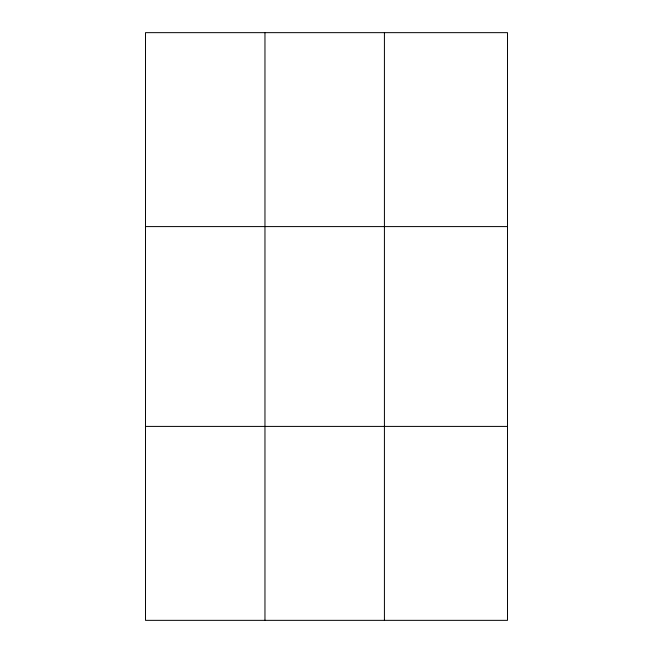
<?xml version="1.0" encoding="UTF-8"?>
<svg xmlns="http://www.w3.org/2000/svg" width="653" height="653" viewBox="0 0 653 653"><rect width="100%" height="100%" fill="white"/><g stroke="black" fill="none" stroke-linecap="round" stroke-linejoin="round"><path stroke-width="0.98" d="M264.963 620.35L264.963 32.65M384.421 620.35L384.421 32.65M145.497 226.591L507.503 226.591M145.497 426.409L507.503 426.409M507.503 581.562L507.503 620.35L145.497 620.35L145.497 32.65L507.503 32.65L507.503 581.562"/></g></svg>
